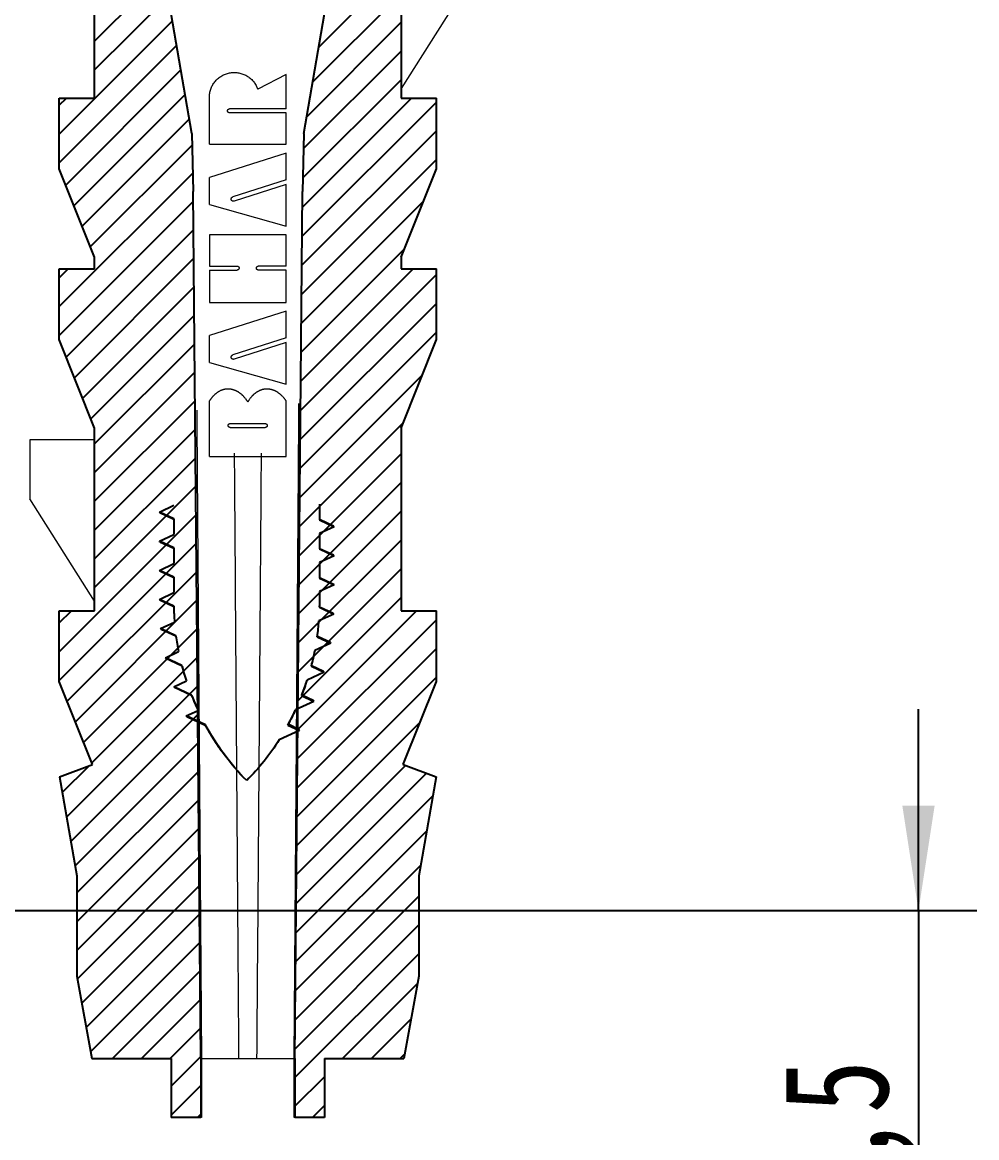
# Model space of a CAD drawing. Header units: millimetres. Extents: x 15 to 334, y 2 to 223.
# Drawn here: x 142.82 to 159.21, y 84.23 to 103.39 of the extents above; entities that cross this region are included whole.
import ezdxf

# ---------------------------------------------------------------- set-up
doc = ezdxf.new("R2010")
doc.units = ezdxf.units.MM
doc.layers.add('HATCH', color=56, linetype='Continuous')
doc.layers.add('SLD-0', color=179, linetype='Continuous')
doc.layers.add('PART', color=179, linetype='Continuous', lineweight=15)
doc.styles.add('SLDTEXTSTYLE0', font='TXT', dxfattribs={"width": 0.75})
doc.dimstyles.new('SLDDIMSTYLE2', dxfattribs={"dimtxt": 1.8, "dimasz": 1.8, "dimexe": 0, "dimexo": 0.0625, "dimgap": 0.45, "dimtad": 2, "dimdec": 1, "dimrnd": 1e-09, "dimzin": 12, "dimdsep": 46, "dimtxsty": 'SLDTEXTSTYLE0', "dimsah": 1, "dimcen": 0.09, "dimadec": 0, "dimazin": 3, "dimtfac": 1, "dimtmove": 0, "dimatfit": 0, "dimfxl": 0, "dimfrac": 2, "dimtolj": 1, "dimtzin": 12, "dimarcsym": 0})

# ---------------------------------------------------------------- blocks, each defined once
blk = doc.blocks.new('_D_18')
at = {"layer": 'SLD-0'}
for p, q in [((158.209, 88.132), (158.209, 91.593)), ((140.678, 88.132), (159.209, 88.132)), ((158.209, 88.132), (158.209, 81.775)), ((141.056, 81.775), (159.209, 81.775)), ((158.209, 81.775), (158.209, 78.313))]:
    blk.add_line(p, q, dxfattribs=at)
for points in [[(158.209, 88.132), (158.486, 89.932), (157.932, 89.932)], [(158.209, 81.775), (157.932, 79.975), (158.486, 79.975)]]:
    blk.add_solid(points, dxfattribs=at)
at = {"layer": 'SLD-0', "insert": (155.888, 81.894, 0.1), "char_height": 1.8, "attachment_point": 1, "rotation": 90, "style": 'SLDTEXTSTYLE0'}
blk.add_mtext('11,5', dxfattribs=at)

msp = doc.modelspace()

# ---------------------------------------------------------------- hatches: boundary and pattern name
at = {"layer": 'HATCH'}
h = msp.add_hatch(dxfattribs=at)
h.set_pattern_fill('ANSI31', color=2, scale=0.11, style=0)
edge = h.paths.add_edge_path(flags=0)
edge.add_line((145.728, 101.48), (145.749, 100.481))
edge.add_line((145.749, 100.481), (145.88, 85.591))
edge.add_line((145.88, 85.591), (145.88, 84.579))
edge.add_line((145.88, 84.579), (145.374, 84.579))
edge.add_line((145.374, 84.579), (145.374, 85.591))
edge.add_line((145.374, 85.591), (144.008, 85.591))
edge.add_line((144.008, 85.591), (143.755, 87.008))
edge.add_line((143.755, 87.008), (143.755, 88.729))
edge.add_line((143.755, 88.729), (143.454, 90.432))
edge.add_line((143.454, 90.432), (144.023, 90.639))
edge.add_line((144.023, 90.639), (143.451, 92.068))
edge.add_line((143.451, 92.068), (143.451, 93.283))
edge.add_line((143.451, 93.283), (144.059, 93.283))
edge.add_line((144.059, 93.283), (144.059, 93.447))
edge.add_line((144.059, 93.447), (144.059, 96.217))
edge.add_line((144.059, 96.217), (144.059, 96.42))
edge.add_line((144.059, 96.42), (143.451, 97.938))
edge.add_line((143.451, 97.938), (143.451, 99.152))
edge.add_line((143.451, 99.152), (144.059, 99.152))
edge.add_line((144.059, 99.152), (144.059, 99.355))
edge.add_line((144.059, 99.355), (143.451, 100.873))
edge.add_line((143.451, 100.873), (143.451, 102.087))
edge.add_line((143.451, 102.087), (144.059, 102.087))
edge.add_line((144.059, 102.087), (144.059, 105.224))
edge.add_line((144.059, 105.224), (143.451, 106.742))
edge.add_line((143.451, 106.742), (143.451, 107.957))
edge.add_line((143.451, 107.957), (144.059, 107.957))
edge.add_line((144.059, 107.957), (144.059, 108.159))
edge.add_line((144.059, 108.159), (143.451, 109.677))
edge.add_line((143.451, 109.677), (143.704, 111.903))
edge.add_line((143.704, 111.903), (143.704, 114.811))
edge.add_line((143.704, 114.811), (142.541, 115.445))
edge.add_line((142.541, 115.445), (142.541, 115.648))
edge.add_line((142.541, 115.648), (143.694, 115.648))
edge.add_spline(control_points=[(143.694, 115.648), (143.904, 115.648), (144.054, 115.501), (144.059, 115.291)], knot_values=[0, 0, 0, 0, 1, 1, 1, 1], weights=[1, 0.809532, 0.809532, 1], degree=3, periodic=0)
edge.add_line((144.059, 115.291), (144.155, 110.588))
edge.add_line((144.155, 110.588), (145.728, 101.48))
h = msp.add_hatch(dxfattribs=at)
h.set_pattern_fill('ANSI31', color=2, scale=0.11, style=0)
edge = h.paths.add_edge_path(flags=0)
edge.add_line((147.651, 101.48), (147.631, 100.481))
edge.add_line((147.631, 100.481), (147.499, 85.591))
edge.add_line((147.499, 85.591), (147.499, 84.579))
edge.add_line((147.499, 84.579), (148.005, 84.579))
edge.add_line((148.005, 84.579), (148.005, 85.591))
edge.add_line((148.005, 85.591), (149.372, 85.591))
edge.add_line((149.372, 85.591), (149.625, 87.008))
edge.add_line((149.625, 87.008), (149.625, 88.729))
edge.add_line((149.625, 88.729), (149.925, 90.432))
edge.add_line((149.925, 90.432), (149.356, 90.639))
edge.add_line((149.356, 90.639), (149.928, 92.068))
edge.add_line((149.928, 92.068), (149.928, 93.283))
edge.add_line((149.928, 93.283), (149.321, 93.283))
edge.add_line((149.321, 93.283), (149.321, 96.42))
edge.add_line((149.321, 96.42), (149.928, 97.938))
edge.add_line((149.928, 97.938), (149.928, 99.152))
edge.add_line((149.928, 99.152), (149.321, 99.152))
edge.add_line((149.321, 99.152), (149.321, 99.355))
edge.add_line((149.321, 99.355), (149.928, 100.873))
edge.add_line((149.928, 100.873), (149.928, 102.087))
edge.add_line((149.928, 102.087), (149.321, 102.087))
edge.add_line((149.321, 102.087), (149.321, 102.252))
edge.add_line((149.321, 102.252), (149.321, 105.022))
edge.add_line((149.321, 105.022), (149.321, 105.224))
edge.add_line((149.321, 105.224), (149.928, 106.742))
edge.add_line((149.928, 106.742), (149.928, 107.957))
edge.add_line((149.928, 107.957), (149.321, 107.957))
edge.add_line((149.321, 107.957), (149.321, 108.159))
edge.add_line((149.321, 108.159), (149.928, 109.677))
edge.add_line((149.928, 109.677), (149.675, 111.903))
edge.add_line((149.675, 111.903), (149.675, 114.811))
edge.add_line((149.675, 114.811), (150.839, 115.445))
edge.add_line((150.839, 115.445), (150.839, 115.648))
edge.add_line((150.839, 115.648), (149.685, 115.648))
edge.add_spline(control_points=[(149.685, 115.648), (149.475, 115.648), (149.325, 115.501), (149.321, 115.291)], knot_values=[0, 0, 0, 0, 1, 1, 1, 1], weights=[1, 0.809532, 0.809532, 1], degree=3, periodic=0)
edge.add_line((149.321, 115.291), (149.225, 110.588))
edge.add_line((149.225, 110.588), (147.651, 101.48))

# ---------------------------------------------------------------- linework, layer by layer
for p, q in [((145.728, 101.48), (144.155, 110.588)), ((147.651, 101.48), (149.225, 110.588)), ((144.059, 102.087), (144.059, 105.224)), ((149.321, 105.022), (149.321, 102.252)), ((149.321, 102.252), (149.321, 102.087)), ((143.451, 100.873), (143.451, 102.087)), ((143.451, 102.087), (144.059, 102.087)), ((149.321, 102.087), (149.928, 102.087)), ((149.928, 100.873), (149.928, 102.087)), ((145.728, 101.48), (145.749, 100.481)), ((147.651, 101.48), (147.631, 100.481)), ((144.059, 99.355), (143.451, 100.873)), ((149.321, 99.355), (149.928, 100.873)), ((145.88, 85.591), (145.749, 100.481)), ((147.499, 85.591), (147.631, 100.481)), ((144.059, 99.152), (144.059, 99.355)), ((149.321, 99.355), (149.321, 99.152)), ((143.451, 97.938), (143.451, 99.152)), ((143.451, 99.152), (144.059, 99.152)), ((149.321, 99.152), (149.928, 99.152)), ((149.928, 97.938), (149.928, 99.152)), ((144.059, 96.42), (143.451, 97.938)), ((149.321, 96.42), (149.928, 97.938)), ((144.059, 96.217), (144.059, 96.42)), ((149.321, 96.42), (149.321, 93.283)), ((144.059, 93.447), (144.059, 96.217)), ((143.451, 92.068), (143.451, 93.283)), ((143.451, 93.283), (144.059, 93.283)), ((144.059, 93.283), (144.059, 93.447)), ((149.321, 93.283), (149.928, 93.283)), ((149.928, 92.068), (149.928, 93.283)), ((144.023, 90.639), (143.451, 92.068)), ((149.356, 90.639), (149.928, 92.068)), ((143.454, 90.432), (144.023, 90.639)), ((149.356, 90.639), (149.925, 90.432)), ((143.454, 90.432), (143.755, 88.729)), ((149.925, 90.432), (149.625, 88.729)), ((143.755, 88.729), (143.755, 87.008)), ((149.625, 88.729), (149.625, 87.008)), ((143.755, 87.008), (144.008, 85.591)), ((149.625, 87.008), (149.372, 85.591)), ((144.008, 85.591), (145.374, 85.591)), ((145.374, 85.591), (145.374, 84.579)), ((145.88, 85.591), (145.88, 84.579)), ((147.499, 85.591), (147.499, 84.579)), ((148.005, 85.591), (149.372, 85.591)), ((148.005, 85.591), (148.005, 84.579)), ((145.88, 84.579), (145.374, 84.579)), ((148.005, 84.579), (147.499, 84.579))]:
    msp.add_line(p, q, dxfattribs=at)
at = {"layer": 'PART', "color": 179, "linetype": 'Continuous'}
for p, q in [((145.728, 101.48), (144.155, 110.588)), ((145.728, 101.48), (144.155, 110.588)), ((147.651, 101.48), (149.225, 110.588)), ((147.651, 101.48), (149.225, 110.588)), ((144.059, 102.087), (144.059, 105.224)), ((144.059, 102.087), (144.059, 105.224)), ((149.321, 105.224), (149.321, 102.087)), ((149.321, 105.022), (149.321, 102.252)), ((150.434, 104.01), (149.321, 102.252)), ((146.243, 102.469), (146.258, 102.477)), ((146.258, 102.477), (146.274, 102.485)), ((146.274, 102.485), (146.291, 102.493)), ((146.291, 102.493), (146.307, 102.499)), ((146.307, 102.499), (146.324, 102.505)), ((146.324, 102.505), (146.341, 102.51)), ((146.341, 102.51), (146.359, 102.515)), ((146.359, 102.515), (146.376, 102.519)), ((146.376, 102.519), (146.394, 102.522)), ((146.394, 102.522), (146.412, 102.524)), ((146.412, 102.524), (146.43, 102.525)), ((146.43, 102.525), (146.448, 102.526)), ((146.448, 102.526), (146.466, 102.526)), ((146.466, 102.526), (146.483, 102.525)), ((146.483, 102.525), (146.501, 102.524)), ((146.501, 102.524), (146.519, 102.521)), ((146.519, 102.521), (146.537, 102.518)), ((146.537, 102.518), (146.554, 102.515)), ((146.554, 102.515), (146.572, 102.51)), ((146.572, 102.51), (146.589, 102.505)), ((146.589, 102.505), (146.606, 102.499)), ((146.606, 102.499), (146.622, 102.492)), ((146.622, 102.492), (146.639, 102.485)), ((146.639, 102.485), (146.655, 102.477)), ((146.655, 102.477), (146.671, 102.468)), ((147.348, 102.492), (146.859, 102.237)), ((147.348, 101.901), (147.348, 102.492)), ((146.066, 102.271), (146.074, 102.288)), ((146.074, 102.288), (146.082, 102.303)), ((146.082, 102.303), (146.091, 102.319)), ((146.091, 102.319), (146.101, 102.334)), ((146.101, 102.334), (146.111, 102.349)), ((146.111, 102.349), (146.121, 102.363)), ((146.121, 102.363), (146.133, 102.377)), ((146.133, 102.377), (146.145, 102.391)), ((146.145, 102.391), (146.157, 102.403)), ((146.157, 102.403), (146.17, 102.416)), ((146.17, 102.416), (146.184, 102.428)), ((146.184, 102.428), (146.198, 102.439)), ((146.198, 102.439), (146.212, 102.449)), ((146.212, 102.449), (146.227, 102.459)), ((146.227, 102.459), (146.243, 102.469)), ((146.671, 102.468), (146.686, 102.459)), ((146.686, 102.459), (146.701, 102.449)), ((146.701, 102.449), (146.715, 102.438)), ((146.715, 102.438), (146.729, 102.427)), ((146.729, 102.427), (146.743, 102.415)), ((146.743, 102.415), (146.756, 102.403)), ((146.756, 102.403), (146.768, 102.39)), ((146.768, 102.39), (146.78, 102.377)), ((146.78, 102.377), (146.791, 102.363)), ((146.791, 102.363), (146.802, 102.349)), ((146.802, 102.349), (146.812, 102.334)), ((146.812, 102.334), (146.822, 102.319)), ((146.822, 102.319), (146.831, 102.303)), ((146.831, 102.303), (146.839, 102.287)), ((146.839, 102.287), (146.846, 102.271)), ((146.031, 102.115), (146.032, 102.133)), ((146.031, 102.097), (146.031, 102.115)), ((146.031, 102.079), (146.031, 102.097)), ((146.032, 102.133), (146.033, 102.151)), ((146.033, 102.151), (146.036, 102.168)), ((146.036, 102.168), (146.039, 102.186)), ((146.039, 102.186), (146.043, 102.203)), ((146.043, 102.203), (146.048, 102.221)), ((146.048, 102.221), (146.053, 102.238)), ((146.053, 102.238), (146.059, 102.255)), ((146.059, 102.255), (146.066, 102.271)), ((146.846, 102.271), (146.853, 102.254)), ((146.853, 102.254), (146.859, 102.237)), ((149.321, 102.252), (149.321, 102.087)), ((143.451, 102.087), (144.059, 102.087)), ((143.451, 102.087), (144.059, 102.087)), ((143.451, 100.873), (143.451, 102.087)), ((143.451, 100.873), (143.451, 102.087)), ((146.032, 102.061), (146.031, 102.079)), ((146.032, 101.296), (146.032, 102.061)), ((149.321, 102.087), (149.928, 102.087)), ((149.321, 102.087), (149.928, 102.087)), ((149.928, 100.873), (149.928, 102.087)), ((149.928, 100.873), (149.928, 102.087)), ((146.34, 101.869), (146.341, 101.871)), ((146.34, 101.868), (146.34, 101.869)), ((146.34, 101.866), (146.34, 101.868)), ((146.34, 101.865), (146.34, 101.866)), ((146.341, 101.864), (146.34, 101.865)), ((146.341, 101.875), (146.342, 101.876)), ((146.341, 101.873), (146.341, 101.875)), ((146.341, 101.872), (146.341, 101.873)), ((146.341, 101.871), (146.341, 101.872)), ((146.341, 101.862), (146.341, 101.864)), ((146.341, 101.861), (146.341, 101.862)), ((146.341, 101.859), (146.341, 101.861)), ((146.342, 101.858), (146.341, 101.859)), ((146.342, 101.879), (146.343, 101.88)), ((146.342, 101.877), (146.342, 101.879)), ((146.342, 101.876), (146.342, 101.877)), ((146.342, 101.857), (146.342, 101.858)), ((146.342, 101.855), (146.342, 101.857)), ((146.343, 101.854), (146.342, 101.855)), ((146.343, 101.88), (146.344, 101.881)), ((146.344, 101.853), (146.343, 101.854)), ((146.344, 101.883), (146.345, 101.884)), ((146.344, 101.881), (146.344, 101.883)), ((146.344, 101.852), (146.344, 101.853)), ((146.345, 101.85), (146.344, 101.852)), ((146.345, 101.884), (146.346, 101.885)), ((146.346, 101.849), (146.345, 101.85)), ((146.346, 101.886), (146.347, 101.887)), ((146.346, 101.885), (146.346, 101.886)), ((146.346, 101.848), (146.346, 101.849)), ((146.347, 101.847), (146.346, 101.848)), ((146.347, 101.887), (146.348, 101.888)), ((146.348, 101.846), (146.347, 101.847)), ((146.348, 101.888), (146.349, 101.889)), ((146.349, 101.845), (146.348, 101.846)), ((146.349, 101.889), (146.35, 101.89)), ((146.35, 101.844), (146.349, 101.845)), ((146.35, 101.89), (146.351, 101.891)), ((146.351, 101.843), (146.35, 101.844)), ((146.351, 101.891), (146.352, 101.892)), ((146.352, 101.842), (146.351, 101.843)), ((146.352, 101.892), (146.353, 101.893)), ((146.353, 101.841), (146.352, 101.842)), ((146.353, 101.893), (146.354, 101.894)), ((146.354, 101.84), (146.353, 101.841)), ((146.354, 101.894), (146.355, 101.895)), ((146.355, 101.839), (146.354, 101.84)), ((146.355, 101.895), (146.356, 101.896)), ((146.356, 101.838), (146.355, 101.839)), ((146.356, 101.896), (146.358, 101.896)), ((146.358, 101.838), (146.356, 101.838)), ((146.358, 101.896), (146.359, 101.897)), ((146.359, 101.837), (146.358, 101.838)), ((146.359, 101.897), (146.36, 101.898)), ((146.36, 101.836), (146.359, 101.837)), ((146.36, 101.898), (146.361, 101.898)), ((146.361, 101.836), (146.36, 101.836)), ((146.361, 101.898), (146.363, 101.899)), ((146.363, 101.835), (146.361, 101.836)), ((146.363, 101.899), (146.364, 101.899)), ((146.364, 101.835), (146.363, 101.835)), ((146.364, 101.899), (146.365, 101.9)), ((146.365, 101.835), (146.364, 101.835)), ((146.365, 101.9), (146.367, 101.9)), ((146.367, 101.834), (146.365, 101.835)), ((146.367, 101.9), (146.368, 101.9)), ((146.368, 101.834), (146.367, 101.834)), ((146.368, 101.9), (146.37, 101.9)), ((146.37, 101.834), (146.368, 101.834)), ((146.37, 101.9), (146.371, 101.9)), ((146.371, 101.834), (146.37, 101.834)), ((146.371, 101.9), (146.372, 101.901)), ((146.372, 101.834), (146.371, 101.834)), ((146.372, 101.901), (146.374, 101.901)), ((146.374, 101.834), (146.372, 101.834)), ((147.348, 101.901), (146.374, 101.901)), ((147.348, 101.834), (146.374, 101.834)), ((147.348, 101.296), (147.348, 101.834)), ((145.728, 101.48), (145.749, 100.481)), ((145.728, 101.48), (145.749, 100.481)), ((147.651, 101.48), (147.631, 100.481)), ((147.651, 101.48), (147.631, 100.481)), ((146.032, 101.296), (147.348, 101.296)), ((147.348, 101.142), (146.032, 100.721)), ((147.348, 100.684), (147.348, 101.142)), ((144.059, 99.355), (143.451, 100.873)), ((144.059, 99.355), (143.451, 100.873)), ((149.321, 99.355), (149.928, 100.873)), ((149.321, 99.355), (149.928, 100.873)), ((146.032, 100.258), (146.032, 100.721)), ((147.348, 100.684), (146.431, 100.389)), ((147.348, 100.602), (146.455, 100.315)), ((147.348, 99.889), (147.348, 100.602)), ((145.88, 85.591), (145.749, 100.481)), ((145.88, 85.591), (145.749, 100.481)), ((146.407, 100.367), (146.408, 100.369)), ((146.408, 100.369), (146.409, 100.37)), ((146.409, 100.37), (146.41, 100.372)), ((146.41, 100.372), (146.411, 100.373)), ((146.411, 100.375), (146.412, 100.376)), ((146.411, 100.373), (146.411, 100.375)), ((146.412, 100.376), (146.414, 100.377)), ((146.414, 100.377), (146.415, 100.378)), ((146.415, 100.378), (146.416, 100.38)), ((146.416, 100.38), (146.417, 100.381)), ((146.417, 100.381), (146.418, 100.382)), ((146.418, 100.382), (146.42, 100.383)), ((146.42, 100.383), (146.421, 100.384)), ((146.421, 100.384), (146.422, 100.385)), ((146.422, 100.385), (146.424, 100.386)), ((146.424, 100.386), (146.425, 100.387)), ((146.425, 100.387), (146.427, 100.387)), ((146.427, 100.387), (146.428, 100.388)), ((146.428, 100.388), (146.43, 100.389)), ((146.43, 100.389), (146.431, 100.389)), ((147.499, 85.591), (147.631, 100.481)), ((147.499, 85.591), (147.631, 100.481)), ((146.032, 100.258), (147.348, 99.889)), ((146.404, 100.354), (146.405, 100.356)), ((146.404, 100.352), (146.404, 100.354)), ((146.404, 100.351), (146.404, 100.352)), ((146.404, 100.349), (146.404, 100.351)), ((146.405, 100.347), (146.404, 100.349)), ((146.405, 100.361), (146.406, 100.362)), ((146.405, 100.359), (146.405, 100.361)), ((146.405, 100.358), (146.405, 100.359)), ((146.405, 100.356), (146.405, 100.358)), ((146.405, 100.346), (146.405, 100.347)), ((146.405, 100.344), (146.405, 100.346)), ((146.406, 100.343), (146.405, 100.344)), ((146.406, 100.364), (146.407, 100.366)), ((146.406, 100.362), (146.406, 100.364)), ((146.406, 100.341), (146.406, 100.343)), ((146.406, 100.339), (146.406, 100.341)), ((146.407, 100.338), (146.406, 100.339)), ((146.407, 100.366), (146.407, 100.367)), ((146.408, 100.336), (146.407, 100.338)), ((146.408, 100.335), (146.408, 100.336)), ((146.409, 100.333), (146.408, 100.335)), ((146.41, 100.332), (146.409, 100.333)), ((146.411, 100.33), (146.41, 100.332)), ((146.412, 100.329), (146.411, 100.33)), ((146.413, 100.328), (146.412, 100.329)), ((146.414, 100.326), (146.413, 100.328)), ((146.415, 100.325), (146.414, 100.326)), ((146.416, 100.324), (146.415, 100.325)), ((146.418, 100.323), (146.416, 100.324)), ((146.419, 100.322), (146.418, 100.323)), ((146.42, 100.321), (146.419, 100.322)), ((146.422, 100.32), (146.42, 100.321)), ((146.423, 100.319), (146.422, 100.32)), ((146.424, 100.318), (146.423, 100.319)), ((146.426, 100.317), (146.424, 100.318)), ((146.427, 100.316), (146.426, 100.317)), ((146.429, 100.316), (146.427, 100.316)), ((146.431, 100.315), (146.429, 100.316)), ((146.432, 100.315), (146.431, 100.315)), ((146.434, 100.314), (146.432, 100.315)), ((146.435, 100.314), (146.434, 100.314)), ((146.437, 100.313), (146.435, 100.314)), ((146.439, 100.313), (146.437, 100.313)), ((146.44, 100.313), (146.439, 100.313)), ((146.442, 100.313), (146.44, 100.313)), ((146.444, 100.313), (146.442, 100.313)), ((146.446, 100.313), (146.444, 100.313)), ((146.447, 100.313), (146.446, 100.313)), ((146.449, 100.313), (146.447, 100.313)), ((146.451, 100.314), (146.449, 100.313)), ((146.452, 100.314), (146.451, 100.314)), ((146.454, 100.314), (146.452, 100.314)), ((146.455, 100.315), (146.454, 100.314)), ((146.032, 99.739), (146.032, 99.2)), ((147.348, 99.739), (146.032, 99.739)), ((147.348, 99.2), (147.348, 99.739)), ((144.059, 99.152), (144.059, 99.355)), ((144.059, 99.152), (144.059, 99.355)), ((149.321, 99.355), (149.321, 99.152)), ((149.321, 99.355), (149.321, 99.152)), ((143.451, 99.152), (144.059, 99.152)), ((143.451, 99.152), (144.059, 99.152)), ((143.451, 97.938), (143.451, 99.152)), ((143.451, 97.938), (143.451, 99.152)), ((146.032, 99.2), (146.506, 99.2)), ((146.032, 99.133), (146.032, 98.575)), ((146.032, 99.133), (146.506, 99.133)), ((146.506, 99.2), (146.507, 99.2)), ((146.507, 99.133), (146.506, 99.133)), ((146.507, 99.2), (146.509, 99.2)), ((146.509, 99.133), (146.507, 99.133)), ((146.509, 99.2), (146.51, 99.199)), ((146.51, 99.133), (146.509, 99.133)), ((146.51, 99.199), (146.511, 99.199)), ((146.511, 99.133), (146.51, 99.133)), ((146.511, 99.199), (146.513, 99.199)), ((146.513, 99.133), (146.511, 99.133)), ((146.513, 99.199), (146.514, 99.199)), ((146.514, 99.134), (146.513, 99.133)), ((146.514, 99.199), (146.516, 99.198)), ((146.516, 99.134), (146.514, 99.134)), ((146.516, 99.198), (146.517, 99.198)), ((146.517, 99.135), (146.516, 99.134)), ((146.517, 99.198), (146.518, 99.197)), ((146.518, 99.135), (146.517, 99.135)), ((146.518, 99.197), (146.52, 99.197)), ((146.52, 99.136), (146.518, 99.135)), ((146.52, 99.197), (146.521, 99.196)), ((146.521, 99.136), (146.52, 99.136)), ((146.521, 99.196), (146.522, 99.195)), ((146.522, 99.137), (146.521, 99.136)), ((146.522, 99.195), (146.523, 99.195)), ((146.523, 99.137), (146.522, 99.137)), ((146.523, 99.195), (146.524, 99.194)), ((146.524, 99.138), (146.523, 99.137)), ((146.524, 99.194), (146.526, 99.193)), ((146.526, 99.139), (146.524, 99.138)), ((146.526, 99.193), (146.527, 99.192)), ((146.527, 99.14), (146.526, 99.139)), ((146.527, 99.192), (146.528, 99.192)), ((146.528, 99.141), (146.527, 99.14)), ((146.528, 99.192), (146.529, 99.191)), ((146.529, 99.142), (146.528, 99.141)), ((146.529, 99.191), (146.53, 99.19)), ((146.53, 99.143), (146.529, 99.142)), ((146.53, 99.19), (146.531, 99.189)), ((146.531, 99.144), (146.53, 99.143)), ((146.531, 99.189), (146.532, 99.187)), ((146.532, 99.145), (146.531, 99.144)), ((146.532, 99.187), (146.533, 99.186)), ((146.533, 99.146), (146.532, 99.145)), ((146.533, 99.186), (146.533, 99.185)), ((146.533, 99.185), (146.534, 99.184)), ((146.534, 99.148), (146.533, 99.147)), ((146.533, 99.147), (146.533, 99.146)), ((146.534, 99.184), (146.535, 99.183)), ((146.535, 99.149), (146.534, 99.148)), ((146.535, 99.183), (146.536, 99.182)), ((146.536, 99.151), (146.535, 99.149)), ((146.536, 99.182), (146.536, 99.18)), ((146.536, 99.18), (146.537, 99.179)), ((146.537, 99.153), (146.536, 99.152)), ((146.536, 99.152), (146.536, 99.151)), ((146.537, 99.179), (146.537, 99.178)), ((146.537, 99.178), (146.538, 99.176)), ((146.538, 99.156), (146.537, 99.154)), ((146.537, 99.154), (146.537, 99.153)), ((146.538, 99.176), (146.538, 99.175)), ((146.538, 99.175), (146.539, 99.174)), ((146.539, 99.158), (146.538, 99.157)), ((146.538, 99.157), (146.538, 99.156)), ((146.539, 99.174), (146.539, 99.172)), ((146.539, 99.172), (146.539, 99.171)), ((146.539, 99.171), (146.539, 99.17)), ((146.539, 99.17), (146.539, 99.168)), ((146.539, 99.168), (146.539, 99.167)), ((146.539, 99.167), (146.539, 99.165)), ((146.539, 99.165), (146.539, 99.164)), ((146.539, 99.164), (146.539, 99.163)), ((146.539, 99.163), (146.539, 99.161)), ((146.539, 99.161), (146.539, 99.16)), ((146.539, 99.16), (146.539, 99.158)), ((146.836, 99.167), (146.837, 99.168)), ((146.836, 99.165), (146.836, 99.167)), ((146.837, 99.164), (146.836, 99.165)), ((146.837, 99.174), (146.838, 99.175)), ((146.837, 99.172), (146.837, 99.174)), ((146.837, 99.171), (146.837, 99.172)), ((146.837, 99.17), (146.837, 99.171)), ((146.837, 99.168), (146.837, 99.17)), ((146.837, 99.163), (146.837, 99.164)), ((146.837, 99.161), (146.837, 99.163)), ((146.837, 99.16), (146.837, 99.161)), ((146.837, 99.158), (146.837, 99.16)), ((146.838, 99.157), (146.837, 99.158)), ((146.838, 99.176), (146.839, 99.178)), ((146.838, 99.175), (146.838, 99.176)), ((146.838, 99.156), (146.838, 99.157)), ((146.839, 99.154), (146.838, 99.156)), ((146.839, 99.179), (146.84, 99.18)), ((146.839, 99.178), (146.839, 99.179)), ((146.839, 99.153), (146.839, 99.154)), ((146.84, 99.152), (146.839, 99.153)), ((146.84, 99.182), (146.841, 99.183)), ((146.84, 99.18), (146.84, 99.182)), ((146.84, 99.151), (146.84, 99.152)), ((146.841, 99.149), (146.84, 99.151)), ((146.841, 99.183), (146.842, 99.184)), ((146.842, 99.148), (146.841, 99.149)), ((146.842, 99.185), (146.843, 99.186)), ((146.842, 99.184), (146.842, 99.185)), ((146.842, 99.147), (146.842, 99.148)), ((146.843, 99.146), (146.842, 99.147)), ((146.843, 99.186), (146.844, 99.187)), ((146.844, 99.145), (146.843, 99.146)), ((146.844, 99.187), (146.845, 99.189)), ((146.845, 99.144), (146.844, 99.145)), ((146.845, 99.189), (146.846, 99.19)), ((146.846, 99.143), (146.845, 99.144)), ((146.846, 99.19), (146.847, 99.191)), ((146.847, 99.142), (146.846, 99.143)), ((146.847, 99.191), (146.848, 99.192)), ((146.848, 99.141), (146.847, 99.142)), ((146.848, 99.192), (146.849, 99.192)), ((146.849, 99.14), (146.848, 99.141)), ((146.849, 99.192), (146.85, 99.193)), ((146.85, 99.139), (146.849, 99.14)), ((146.85, 99.193), (146.851, 99.194)), ((146.851, 99.138), (146.85, 99.139)), ((146.851, 99.194), (146.853, 99.195)), ((146.853, 99.137), (146.851, 99.138)), ((146.853, 99.195), (146.854, 99.195)), ((146.854, 99.137), (146.853, 99.137)), ((146.854, 99.195), (146.855, 99.196)), ((146.855, 99.136), (146.854, 99.137)), ((146.855, 99.196), (146.856, 99.197)), ((146.856, 99.136), (146.855, 99.136)), ((146.856, 99.197), (146.858, 99.197)), ((146.858, 99.135), (146.856, 99.136)), ((146.858, 99.197), (146.859, 99.198)), ((146.859, 99.135), (146.858, 99.135)), ((146.859, 99.198), (146.86, 99.198)), ((146.86, 99.134), (146.859, 99.135)), ((146.86, 99.198), (146.862, 99.199)), ((146.862, 99.134), (146.86, 99.134)), ((146.862, 99.199), (146.863, 99.199)), ((146.863, 99.133), (146.862, 99.134)), ((146.863, 99.199), (146.864, 99.199)), ((146.864, 99.133), (146.863, 99.133)), ((146.864, 99.199), (146.866, 99.199)), ((146.866, 99.133), (146.864, 99.133)), ((146.866, 99.199), (146.867, 99.2)), ((146.867, 99.133), (146.866, 99.133)), ((146.867, 99.2), (146.869, 99.2)), ((146.869, 99.133), (146.867, 99.133)), ((146.869, 99.2), (146.87, 99.2)), ((146.87, 99.133), (146.869, 99.133)), ((147.348, 99.2), (146.87, 99.2)), ((147.348, 99.133), (146.87, 99.133)), ((147.348, 98.575), (147.348, 99.133)), ((149.321, 99.152), (149.928, 99.152)), ((149.321, 99.152), (149.928, 99.152)), ((149.928, 97.938), (149.928, 99.152)), ((149.928, 97.938), (149.928, 99.152)), ((146.032, 98.575), (147.348, 98.575)), ((147.348, 98.429), (146.032, 98.007)), ((147.348, 97.97), (147.348, 98.429)), ((144.059, 96.42), (143.451, 97.938)), ((144.059, 96.42), (143.451, 97.938)), ((146.032, 97.545), (146.032, 98.007)), ((147.348, 97.97), (146.431, 97.676)), ((147.348, 97.888), (146.455, 97.601)), ((147.348, 97.176), (147.348, 97.888)), ((149.321, 96.42), (149.928, 97.938)), ((149.321, 96.42), (149.928, 97.938)), ((146.032, 97.545), (147.348, 97.176)), ((146.404, 97.641), (146.405, 97.642)), ((146.404, 97.639), (146.404, 97.641)), ((146.404, 97.637), (146.404, 97.639)), ((146.404, 97.636), (146.404, 97.637)), ((146.405, 97.634), (146.404, 97.636)), ((146.405, 97.647), (146.406, 97.649)), ((146.405, 97.646), (146.405, 97.647)), ((146.405, 97.644), (146.405, 97.646)), ((146.405, 97.642), (146.405, 97.644)), ((146.405, 97.632), (146.405, 97.634)), ((146.405, 97.631), (146.405, 97.632)), ((146.406, 97.629), (146.405, 97.631)), ((146.406, 97.651), (146.407, 97.652)), ((146.406, 97.649), (146.406, 97.651)), ((146.406, 97.627), (146.406, 97.629)), ((146.406, 97.626), (146.406, 97.627)), ((146.407, 97.624), (146.406, 97.626)), ((146.407, 97.654), (146.408, 97.655)), ((146.407, 97.652), (146.407, 97.654)), ((146.408, 97.623), (146.407, 97.624)), ((146.408, 97.655), (146.409, 97.657)), ((146.408, 97.621), (146.408, 97.623)), ((146.409, 97.62), (146.408, 97.621)), ((146.409, 97.657), (146.41, 97.658)), ((146.41, 97.618), (146.409, 97.62)), ((146.41, 97.658), (146.411, 97.66)), ((146.411, 97.617), (146.41, 97.618)), ((146.411, 97.661), (146.412, 97.662)), ((146.411, 97.66), (146.411, 97.661)), ((146.412, 97.615), (146.411, 97.617)), ((146.412, 97.662), (146.414, 97.664)), ((146.413, 97.614), (146.412, 97.615)), ((146.414, 97.613), (146.413, 97.614)), ((146.414, 97.664), (146.415, 97.665)), ((146.415, 97.612), (146.414, 97.613)), ((146.415, 97.665), (146.416, 97.666)), ((146.416, 97.61), (146.415, 97.612)), ((146.416, 97.666), (146.417, 97.667)), ((146.418, 97.609), (146.416, 97.61)), ((146.417, 97.667), (146.418, 97.668)), ((146.418, 97.668), (146.42, 97.67)), ((146.419, 97.608), (146.418, 97.609)), ((146.42, 97.607), (146.419, 97.608)), ((146.42, 97.67), (146.421, 97.671)), ((146.422, 97.606), (146.42, 97.607)), ((146.421, 97.671), (146.422, 97.671)), ((146.422, 97.671), (146.424, 97.672)), ((146.423, 97.605), (146.422, 97.606)), ((146.424, 97.604), (146.423, 97.605)), ((146.424, 97.672), (146.425, 97.673)), ((146.426, 97.604), (146.424, 97.604)), ((146.425, 97.673), (146.427, 97.674)), ((146.427, 97.603), (146.426, 97.604)), ((146.427, 97.674), (146.428, 97.675)), ((146.429, 97.602), (146.427, 97.603)), ((146.428, 97.675), (146.43, 97.675)), ((146.431, 97.602), (146.429, 97.602)), ((146.43, 97.675), (146.431, 97.676)), ((146.432, 97.601), (146.431, 97.602)), ((146.434, 97.601), (146.432, 97.601)), ((146.435, 97.6), (146.434, 97.601)), ((146.437, 97.6), (146.435, 97.6)), ((146.439, 97.6), (146.437, 97.6)), ((146.44, 97.6), (146.439, 97.6)), ((146.442, 97.599), (146.44, 97.6)), ((146.444, 97.599), (146.442, 97.599)), ((146.446, 97.599), (146.444, 97.599)), ((146.447, 97.6), (146.446, 97.599)), ((146.449, 97.6), (146.447, 97.6)), ((146.451, 97.6), (146.449, 97.6)), ((146.452, 97.6), (146.451, 97.6)), ((146.454, 97.601), (146.452, 97.6)), ((146.455, 97.601), (146.454, 97.601)), ((146.056, 96.922), (146.052, 96.917)), ((146.06, 96.928), (146.056, 96.922)), ((146.065, 96.933), (146.06, 96.928)), ((146.069, 96.939), (146.065, 96.933)), ((146.073, 96.944), (146.069, 96.939)), ((146.078, 96.949), (146.073, 96.944)), ((146.082, 96.955), (146.078, 96.949)), ((146.087, 96.96), (146.082, 96.955)), ((146.091, 96.965), (146.087, 96.96)), ((146.1, 96.975), (146.091, 96.965)), ((146.11, 96.984), (146.1, 96.975)), ((146.115, 96.988), (146.11, 96.984)), ((146.119, 96.993), (146.115, 96.988)), ((146.124, 96.997), (146.119, 96.993)), ((146.129, 97.002), (146.124, 96.997)), ((146.134, 97.006), (146.129, 97.002)), ((146.139, 97.01), (146.134, 97.006)), ((146.149, 97.018), (146.139, 97.01)), ((146.159, 97.025), (146.149, 97.018)), ((146.164, 97.029), (146.159, 97.025)), ((146.17, 97.032), (146.164, 97.029)), ((146.175, 97.036), (146.17, 97.032)), ((146.18, 97.039), (146.175, 97.036)), ((146.185, 97.042), (146.18, 97.039)), ((146.19, 97.045), (146.185, 97.042)), ((146.196, 97.048), (146.19, 97.045)), ((146.201, 97.051), (146.196, 97.048)), ((146.206, 97.054), (146.201, 97.051)), ((146.212, 97.057), (146.206, 97.054)), ((146.217, 97.059), (146.212, 97.057)), ((146.223, 97.062), (146.217, 97.059)), ((146.228, 97.064), (146.223, 97.062)), ((146.234, 97.067), (146.228, 97.064)), ((146.239, 97.069), (146.234, 97.067)), ((146.245, 97.071), (146.239, 97.069)), ((146.25, 97.073), (146.245, 97.071)), ((146.256, 97.075), (146.25, 97.073)), ((146.262, 97.076), (146.256, 97.075)), ((146.267, 97.078), (146.262, 97.076)), ((146.273, 97.079), (146.267, 97.078)), ((146.278, 97.081), (146.273, 97.079)), ((146.284, 97.082), (146.278, 97.081)), ((146.29, 97.083), (146.284, 97.082)), ((146.295, 97.085), (146.29, 97.083)), ((146.301, 97.086), (146.295, 97.085)), ((146.307, 97.086), (146.301, 97.086)), ((146.313, 97.087), (146.307, 97.086)), ((146.318, 97.088), (146.313, 97.087)), ((146.324, 97.088), (146.318, 97.088)), ((146.33, 97.089), (146.324, 97.088)), ((146.335, 97.089), (146.33, 97.089)), ((146.341, 97.089), (146.335, 97.089)), ((146.347, 97.09), (146.341, 97.089)), ((146.353, 97.09), (146.347, 97.09)), ((146.358, 97.09), (146.353, 97.09)), ((146.364, 97.089), (146.358, 97.09)), ((146.37, 97.089), (146.364, 97.089)), ((146.376, 97.089), (146.37, 97.089)), ((146.381, 97.088), (146.376, 97.089)), ((146.387, 97.087), (146.381, 97.088)), ((146.393, 97.087), (146.387, 97.087)), ((146.399, 97.086), (146.393, 97.087)), ((146.404, 97.085), (146.399, 97.086)), ((146.41, 97.084), (146.404, 97.085)), ((146.416, 97.083), (146.41, 97.084)), ((146.422, 97.081), (146.416, 97.083)), ((146.427, 97.08), (146.422, 97.081)), ((146.433, 97.078), (146.427, 97.08)), ((146.439, 97.077), (146.433, 97.078)), ((146.444, 97.075), (146.439, 97.077)), ((146.45, 97.073), (146.444, 97.075)), ((146.456, 97.071), (146.45, 97.073)), ((146.461, 97.069), (146.456, 97.071)), ((146.467, 97.067), (146.461, 97.069)), ((146.473, 97.065), (146.467, 97.067)), ((146.478, 97.063), (146.473, 97.065)), ((146.484, 97.06), (146.478, 97.063)), ((146.489, 97.058), (146.484, 97.06)), ((146.495, 97.055), (146.489, 97.058)), ((146.5, 97.052), (146.495, 97.055)), ((146.506, 97.049), (146.5, 97.052)), ((146.511, 97.046), (146.506, 97.049)), ((146.517, 97.043), (146.511, 97.046)), ((146.522, 97.04), (146.517, 97.043)), ((146.527, 97.037), (146.522, 97.04)), ((146.533, 97.033), (146.527, 97.037)), ((146.538, 97.03), (146.533, 97.033)), ((146.549, 97.023), (146.538, 97.03)), ((146.554, 97.019), (146.549, 97.023)), ((146.559, 97.015), (146.554, 97.019)), ((146.564, 97.011), (146.559, 97.015)), ((146.57, 97.007), (146.564, 97.011)), ((146.575, 97.003), (146.57, 97.007)), ((146.58, 96.999), (146.575, 97.003)), ((146.585, 96.994), (146.58, 96.999)), ((146.59, 96.99), (146.585, 96.994)), ((146.595, 96.985), (146.59, 96.99)), ((146.6, 96.981), (146.595, 96.985)), ((146.605, 96.976), (146.6, 96.981)), ((146.61, 96.971), (146.605, 96.976)), ((146.615, 96.966), (146.61, 96.971)), ((146.619, 96.961), (146.615, 96.966)), ((146.624, 96.956), (146.619, 96.961)), ((146.629, 96.951), (146.624, 96.956)), ((146.633, 96.946), (146.629, 96.951)), ((146.643, 96.935), (146.633, 96.946)), ((146.652, 96.924), (146.643, 96.935)), ((146.656, 96.918), (146.652, 96.924)), ((146.726, 96.924), (146.721, 96.918)), ((146.73, 96.93), (146.726, 96.924)), ((146.734, 96.935), (146.73, 96.93)), ((146.738, 96.941), (146.734, 96.935)), ((146.743, 96.946), (146.738, 96.941)), ((146.747, 96.951), (146.743, 96.946)), ((146.752, 96.956), (146.747, 96.951)), ((146.756, 96.961), (146.752, 96.956)), ((146.761, 96.966), (146.756, 96.961)), ((146.765, 96.971), (146.761, 96.966)), ((146.77, 96.976), (146.765, 96.971)), ((146.775, 96.981), (146.77, 96.976)), ((146.78, 96.985), (146.775, 96.981)), ((146.784, 96.99), (146.78, 96.985)), ((146.789, 96.994), (146.784, 96.99)), ((146.794, 96.999), (146.789, 96.994)), ((146.799, 97.003), (146.794, 96.999)), ((146.804, 97.007), (146.799, 97.003)), ((146.809, 97.011), (146.804, 97.007)), ((146.814, 97.015), (146.809, 97.011)), ((146.819, 97.019), (146.814, 97.015)), ((146.824, 97.023), (146.819, 97.019)), ((146.829, 97.027), (146.824, 97.023)), ((146.834, 97.03), (146.829, 97.027)), ((146.839, 97.034), (146.834, 97.03)), ((146.845, 97.037), (146.839, 97.034)), ((146.85, 97.04), (146.845, 97.037)), ((146.855, 97.043), (146.85, 97.04)), ((146.86, 97.046), (146.855, 97.043)), ((146.866, 97.049), (146.86, 97.046)), ((146.871, 97.052), (146.866, 97.049)), ((146.877, 97.055), (146.871, 97.052)), ((146.882, 97.058), (146.877, 97.055)), ((146.887, 97.06), (146.882, 97.058)), ((146.893, 97.063), (146.887, 97.06)), ((146.898, 97.065), (146.893, 97.063)), ((146.904, 97.067), (146.898, 97.065)), ((146.909, 97.069), (146.904, 97.067)), ((146.915, 97.071), (146.909, 97.069)), ((146.921, 97.073), (146.915, 97.071)), ((146.926, 97.075), (146.921, 97.073)), ((146.932, 97.077), (146.926, 97.075)), ((146.937, 97.079), (146.932, 97.077)), ((146.943, 97.08), (146.937, 97.079)), ((146.949, 97.081), (146.943, 97.08)), ((146.954, 97.083), (146.949, 97.081)), ((146.96, 97.084), (146.954, 97.083)), ((146.966, 97.085), (146.96, 97.084)), ((146.971, 97.086), (146.966, 97.085)), ((146.977, 97.087), (146.971, 97.086)), ((146.983, 97.087), (146.977, 97.087)), ((146.988, 97.088), (146.983, 97.087)), ((146.994, 97.089), (146.988, 97.088)), ((147, 97.089), (146.994, 97.089)), ((147.006, 97.089), (147, 97.089)), ((147.011, 97.09), (147.006, 97.089)), ((147.017, 97.09), (147.011, 97.09)), ((147.023, 97.09), (147.017, 97.09)), ((147.029, 97.089), (147.023, 97.09)), ((147.034, 97.089), (147.029, 97.089)), ((147.04, 97.089), (147.034, 97.089)), ((147.046, 97.088), (147.04, 97.089)), ((147.052, 97.088), (147.046, 97.088)), ((147.058, 97.087), (147.052, 97.088)), ((147.063, 97.086), (147.058, 97.087)), ((147.069, 97.085), (147.063, 97.086)), ((147.075, 97.084), (147.069, 97.085)), ((147.081, 97.083), (147.075, 97.084)), ((147.086, 97.082), (147.081, 97.083)), ((147.092, 97.081), (147.086, 97.082)), ((147.098, 97.079), (147.092, 97.081)), ((147.103, 97.078), (147.098, 97.079)), ((147.109, 97.076), (147.103, 97.078)), ((147.115, 97.074), (147.109, 97.076)), ((147.12, 97.073), (147.115, 97.074)), ((147.126, 97.071), (147.12, 97.073)), ((147.132, 97.068), (147.126, 97.071)), ((147.137, 97.066), (147.132, 97.068)), ((147.143, 97.064), (147.137, 97.066)), ((147.149, 97.062), (147.143, 97.064)), ((147.154, 97.059), (147.149, 97.062)), ((147.16, 97.057), (147.154, 97.059)), ((147.165, 97.054), (147.16, 97.057)), ((147.171, 97.051), (147.165, 97.054)), ((147.176, 97.048), (147.171, 97.051)), ((147.182, 97.045), (147.176, 97.048)), ((147.187, 97.042), (147.182, 97.045)), ((147.192, 97.039), (147.187, 97.042)), ((147.198, 97.035), (147.192, 97.039)), ((147.203, 97.032), (147.198, 97.035)), ((147.209, 97.028), (147.203, 97.032)), ((147.219, 97.021), (147.209, 97.028)), ((147.23, 97.013), (147.219, 97.021)), ((147.235, 97.009), (147.23, 97.013)), ((147.24, 97.005), (147.235, 97.009)), ((147.245, 97.001), (147.24, 97.005)), ((147.25, 96.997), (147.245, 97.001)), ((147.255, 96.992), (147.25, 96.997)), ((147.26, 96.988), (147.255, 96.992)), ((147.265, 96.983), (147.26, 96.988)), ((147.27, 96.979), (147.265, 96.983)), ((147.275, 96.974), (147.27, 96.979)), ((147.28, 96.969), (147.275, 96.974)), ((147.29, 96.959), (147.28, 96.969)), ((147.299, 96.949), (147.29, 96.959)), ((147.304, 96.944), (147.299, 96.949)), ((147.308, 96.938), (147.304, 96.944)), ((147.313, 96.933), (147.308, 96.938)), ((147.317, 96.927), (147.313, 96.933)), ((147.322, 96.922), (147.317, 96.927)), ((147.326, 96.916), (147.322, 96.922)), ((146.036, 96.893), (146.032, 96.887)), ((146.032, 95.931), (146.032, 96.887)), ((146.04, 96.899), (146.036, 96.893)), ((146.044, 96.905), (146.04, 96.899)), ((146.048, 96.911), (146.044, 96.905)), ((146.052, 96.917), (146.048, 96.911)), ((146.66, 96.913), (146.656, 96.918)), ((146.665, 96.907), (146.66, 96.913)), ((146.669, 96.901), (146.665, 96.907)), ((146.673, 96.895), (146.669, 96.901)), ((146.678, 96.889), (146.673, 96.895)), ((146.682, 96.883), (146.678, 96.889)), ((146.686, 96.876), (146.682, 96.883)), ((146.69, 96.87), (146.686, 96.876)), ((146.694, 96.876), (146.69, 96.87)), ((146.697, 96.883), (146.694, 96.876)), ((146.701, 96.889), (146.697, 96.883)), ((146.705, 96.895), (146.701, 96.889)), ((146.709, 96.901), (146.705, 96.895)), ((146.713, 96.907), (146.709, 96.901)), ((146.717, 96.913), (146.713, 96.907)), ((146.721, 96.918), (146.717, 96.913)), ((147.33, 96.91), (147.326, 96.916)), ((147.335, 96.904), (147.33, 96.91)), ((147.339, 96.898), (147.335, 96.904)), ((147.343, 96.892), (147.339, 96.898)), ((147.348, 96.886), (147.343, 96.892)), ((147.348, 95.931), (147.348, 96.886)), ((144.059, 93.283), (144.059, 96.42)), ((144.059, 96.217), (144.059, 96.42)), ((146.352, 96.471), (146.353, 96.472)), ((146.352, 96.469), (146.352, 96.471)), ((146.352, 96.468), (146.352, 96.469)), ((146.352, 96.466), (146.352, 96.468)), ((146.352, 96.465), (146.352, 96.466)), ((146.352, 96.464), (146.352, 96.465)), ((146.352, 96.462), (146.352, 96.464)), ((146.352, 96.461), (146.352, 96.462)), ((146.352, 96.459), (146.352, 96.461)), ((146.352, 96.458), (146.352, 96.459)), ((146.352, 96.457), (146.352, 96.458)), ((146.352, 96.455), (146.352, 96.457)), ((146.353, 96.454), (146.352, 96.455)), ((146.353, 96.473), (146.354, 96.475)), ((146.353, 96.472), (146.353, 96.473)), ((146.353, 96.453), (146.353, 96.454)), ((146.354, 96.451), (146.353, 96.453)), ((146.354, 96.476), (146.355, 96.477)), ((146.354, 96.475), (146.354, 96.476)), ((146.354, 96.45), (146.354, 96.451)), ((146.355, 96.449), (146.354, 96.45)), ((146.355, 96.478), (146.356, 96.48)), ((146.355, 96.477), (146.355, 96.478)), ((146.355, 96.447), (146.355, 96.449)), ((146.356, 96.446), (146.355, 96.447)), ((146.356, 96.48), (146.357, 96.481)), ((146.357, 96.445), (146.356, 96.446)), ((146.357, 96.481), (146.358, 96.482)), ((146.358, 96.444), (146.357, 96.445)), ((146.358, 96.483), (146.359, 96.484)), ((146.358, 96.482), (146.358, 96.483)), ((146.358, 96.443), (146.358, 96.444)), ((146.359, 96.442), (146.358, 96.443)), ((146.359, 96.484), (146.36, 96.485)), ((146.36, 96.44), (146.359, 96.442)), ((146.36, 96.485), (146.361, 96.486)), ((146.361, 96.439), (146.36, 96.44)), ((146.361, 96.486), (146.362, 96.487)), ((146.362, 96.438), (146.361, 96.439)), ((146.362, 96.487), (146.363, 96.488)), ((146.363, 96.438), (146.362, 96.438)), ((146.363, 96.488), (146.364, 96.489)), ((146.364, 96.437), (146.363, 96.438)), ((146.364, 96.489), (146.365, 96.49)), ((146.365, 96.436), (146.364, 96.437)), ((146.365, 96.49), (146.367, 96.491)), ((146.367, 96.435), (146.365, 96.436)), ((146.367, 96.491), (146.368, 96.492)), ((146.368, 96.434), (146.367, 96.435)), ((146.368, 96.492), (146.369, 96.492)), ((146.369, 96.434), (146.368, 96.434)), ((146.369, 96.492), (146.37, 96.493)), ((146.37, 96.433), (146.369, 96.434)), ((146.37, 96.493), (146.371, 96.493)), ((146.371, 96.432), (146.37, 96.433)), ((146.371, 96.493), (146.373, 96.494)), ((146.373, 96.432), (146.371, 96.432)), ((146.373, 96.494), (146.374, 96.494)), ((146.374, 96.431), (146.373, 96.432)), ((146.374, 96.494), (146.375, 96.495)), ((146.375, 96.431), (146.374, 96.431)), ((146.375, 96.495), (146.377, 96.495)), ((146.377, 96.43), (146.375, 96.431)), ((146.377, 96.495), (146.378, 96.496)), ((146.378, 96.43), (146.377, 96.43)), ((146.378, 96.496), (146.38, 96.496)), ((146.38, 96.43), (146.378, 96.43)), ((146.38, 96.496), (146.381, 96.496)), ((146.381, 96.43), (146.38, 96.43)), ((146.381, 96.496), (146.382, 96.496)), ((146.382, 96.429), (146.381, 96.43)), ((146.382, 96.496), (146.384, 96.496)), ((146.384, 96.429), (146.382, 96.429)), ((146.384, 96.496), (146.385, 96.496)), ((146.385, 96.429), (146.384, 96.429)), ((146.385, 96.496), (146.989, 96.496)), ((146.385, 96.429), (146.989, 96.429)), ((146.989, 96.496), (146.991, 96.496)), ((146.991, 96.429), (146.989, 96.429)), ((146.991, 96.496), (146.992, 96.496)), ((146.992, 96.429), (146.991, 96.429)), ((146.992, 96.496), (146.994, 96.496)), ((146.994, 96.43), (146.992, 96.429)), ((146.994, 96.496), (146.995, 96.496)), ((146.995, 96.43), (146.994, 96.43)), ((146.995, 96.496), (146.996, 96.496)), ((146.996, 96.43), (146.995, 96.43)), ((146.996, 96.496), (146.998, 96.495)), ((146.998, 96.43), (146.996, 96.43)), ((146.998, 96.495), (146.999, 96.495)), ((146.999, 96.431), (146.998, 96.43)), ((146.999, 96.495), (147, 96.494)), ((147, 96.431), (146.999, 96.431)), ((147, 96.494), (147.002, 96.494)), ((147.002, 96.432), (147, 96.431)), ((147.002, 96.494), (147.003, 96.493)), ((147.003, 96.432), (147.002, 96.432)), ((147.003, 96.493), (147.004, 96.493)), ((147.004, 96.433), (147.003, 96.432)), ((147.004, 96.493), (147.006, 96.492)), ((147.006, 96.434), (147.004, 96.433)), ((147.006, 96.492), (147.007, 96.492)), ((147.007, 96.434), (147.006, 96.434)), ((147.007, 96.492), (147.008, 96.491)), ((147.008, 96.435), (147.007, 96.434)), ((147.008, 96.491), (147.009, 96.49)), ((147.009, 96.436), (147.008, 96.435)), ((147.009, 96.49), (147.01, 96.489)), ((147.01, 96.437), (147.009, 96.436)), ((147.01, 96.489), (147.011, 96.488)), ((147.011, 96.438), (147.01, 96.437)), ((147.011, 96.488), (147.012, 96.487)), ((147.012, 96.438), (147.011, 96.438)), ((147.012, 96.487), (147.013, 96.486)), ((147.013, 96.439), (147.012, 96.438)), ((147.013, 96.486), (147.014, 96.485)), ((147.014, 96.44), (147.013, 96.439)), ((147.014, 96.485), (147.015, 96.484)), ((147.015, 96.442), (147.014, 96.44)), ((147.015, 96.484), (147.016, 96.483)), ((147.016, 96.443), (147.015, 96.442)), ((147.016, 96.483), (147.017, 96.482)), ((147.017, 96.444), (147.016, 96.443)), ((147.017, 96.482), (147.018, 96.481)), ((147.018, 96.445), (147.017, 96.444)), ((147.018, 96.481), (147.018, 96.48)), ((147.018, 96.48), (147.019, 96.478)), ((147.019, 96.447), (147.018, 96.446)), ((147.018, 96.446), (147.018, 96.445)), ((147.019, 96.478), (147.02, 96.477)), ((147.02, 96.449), (147.019, 96.447)), ((147.02, 96.477), (147.02, 96.476)), ((147.02, 96.476), (147.021, 96.475)), ((147.021, 96.451), (147.02, 96.45)), ((147.02, 96.45), (147.02, 96.449)), ((147.021, 96.475), (147.021, 96.473)), ((147.021, 96.473), (147.022, 96.472)), ((147.022, 96.454), (147.021, 96.453)), ((147.021, 96.453), (147.021, 96.451)), ((147.022, 96.472), (147.022, 96.471)), ((147.022, 96.471), (147.022, 96.469)), ((147.022, 96.469), (147.023, 96.468)), ((147.023, 96.458), (147.022, 96.457)), ((147.022, 96.457), (147.022, 96.455)), ((147.022, 96.455), (147.022, 96.454)), ((147.023, 96.468), (147.023, 96.466)), ((147.023, 96.466), (147.023, 96.465)), ((147.023, 96.465), (147.023, 96.464)), ((147.023, 96.464), (147.023, 96.462)), ((147.023, 96.462), (147.023, 96.461)), ((147.023, 96.461), (147.023, 96.459)), ((147.023, 96.459), (147.023, 96.458)), ((149.321, 96.42), (149.321, 93.283)), ((149.321, 96.42), (149.321, 93.283)), ((144.059, 96.217), (142.945, 96.217)), ((142.945, 96.217), (142.945, 95.205)), ((144.059, 93.447), (144.059, 96.217)), ((146.032, 95.931), (147.348, 95.931)), ((144.059, 93.447), (142.945, 95.205)), ((143.451, 93.283), (144.059, 93.283)), ((143.451, 93.283), (144.059, 93.283)), ((143.451, 92.068), (143.451, 93.283)), ((143.451, 92.068), (143.451, 93.283)), ((144.059, 93.283), (144.059, 93.447)), ((149.321, 93.283), (149.928, 93.283)), ((149.321, 93.283), (149.928, 93.283)), ((149.928, 92.068), (149.928, 93.283)), ((149.928, 92.068), (149.928, 93.283)), ((144.023, 90.639), (143.451, 92.068)), ((144.023, 90.639), (143.451, 92.068)), ((149.356, 90.639), (149.928, 92.068)), ((149.356, 90.639), (149.928, 92.068)), ((143.454, 90.432), (144.023, 90.639)), ((143.454, 90.432), (144.023, 90.639)), ((149.356, 90.639), (149.925, 90.432)), ((149.356, 90.639), (149.925, 90.432)), ((143.454, 90.432), (143.755, 88.729)), ((143.454, 90.432), (143.755, 88.729)), ((149.925, 90.432), (149.625, 88.729)), ((149.925, 90.432), (149.625, 88.729)), ((143.755, 88.729), (143.755, 87.008)), ((143.755, 88.729), (143.755, 87.008)), ((149.625, 88.729), (149.625, 87.008)), ((149.625, 88.729), (149.625, 87.008)), ((143.755, 87.008), (144.008, 85.591)), ((143.755, 87.008), (144.008, 85.591)), ((149.625, 87.008), (149.372, 85.591)), ((149.625, 87.008), (149.372, 85.591)), ((144.008, 85.591), (145.374, 85.591)), ((144.008, 85.591), (145.374, 85.591)), ((145.374, 85.591), (145.374, 84.579)), ((145.374, 85.591), (145.374, 84.579)), ((145.88, 85.591), (145.88, 84.579)), ((145.88, 85.591), (145.88, 84.579)), ((145.894, 85.591), (145.894, 84.579)), ((145.894, 85.591), (147.499, 85.591)), ((147.485, 84.579), (147.485, 85.591)), ((147.499, 85.591), (147.499, 84.579)), ((147.499, 85.591), (147.499, 84.579)), ((148.005, 85.591), (148.005, 84.579)), ((148.005, 85.591), (149.372, 85.591)), ((148.005, 85.591), (148.005, 84.579)), ((148.005, 85.591), (149.372, 85.591)), ((145.894, 84.579), (145.374, 84.579)), ((145.88, 84.579), (145.374, 84.579)), ((148.005, 84.579), (147.485, 84.579)), ((148.005, 84.579), (147.499, 84.579))]:
    msp.add_line(p, q, dxfattribs=at)
for points, knots in [([(147.485, 85.591), (147.498, 87.251), (147.522, 90.565), (147.55, 94.314), (147.565, 96.403), (147.568, 96.839)], [0, 0, 0, 0, 4.978163, 9.941543, 11.247432, 11.247432, 11.247432, 11.247432]), ([(145.812, 96.728), (145.815, 96.329), (145.83, 94.277), (145.857, 90.565), (145.882, 87.251), (145.894, 85.591)], [0, 0, 0, 0, 1.195131, 6.158511, 11.136674, 11.136674, 11.136674, 11.136674]), ([(146.538, 85.591), (146.526, 87.251), (146.501, 90.565), (146.476, 94.031), (146.463, 95.838), (146.462, 95.99)], [0, 0, 0, 0, 4.978163, 9.941543, 10.398914, 10.398914, 10.398914, 10.398914]), ([(146.918, 95.988), (146.917, 95.836), (146.904, 94.03), (146.878, 90.565), (146.854, 87.251), (146.841, 85.591)], [0, 0, 0, 0, 0.454824, 5.418204, 10.396367, 10.396367, 10.396367, 10.396367])]:
    msp.add_open_spline(points, degree=3, knots=knots, dxfattribs=at)
at = {"layer": 'SLD-0', "color": 179, "linetype": 'Continuous'}
for p, q in [((145.17, 94.976), (145.42, 95.093)), ((145.17, 94.976), (145.42, 95.093)), ((147.92, 95.11), (147.92, 94.843)), ((147.92, 95.11), (147.92, 94.843)), ((145.18, 94.967), (145.17, 94.976)), ((145.42, 94.86), (145.17, 94.976)), ((145.42, 94.86), (145.17, 94.976)), ((145.18, 94.967), (145.418, 94.855)), ((145.42, 94.86), (145.42, 94.593)), ((145.42, 94.86), (145.42, 94.593)), ((147.92, 94.843), (148.17, 94.726)), ((147.92, 94.843), (148.17, 94.726)), ((148.161, 94.735), (147.922, 94.847)), ((148.17, 94.726), (147.92, 94.61)), ((148.17, 94.726), (147.92, 94.61)), ((148.17, 94.726), (148.161, 94.735)), ((145.17, 94.476), (145.42, 94.593)), ((145.17, 94.476), (145.42, 94.593)), ((145.18, 94.467), (145.17, 94.476)), ((145.42, 94.36), (145.17, 94.476)), ((145.42, 94.36), (145.17, 94.476)), ((145.18, 94.467), (145.418, 94.355)), ((147.92, 94.61), (147.92, 94.343)), ((147.92, 94.61), (147.92, 94.343)), ((145.42, 94.36), (145.42, 94.093)), ((145.42, 94.36), (145.42, 94.093)), ((147.92, 94.343), (148.17, 94.226)), ((147.92, 94.343), (148.17, 94.226)), ((148.161, 94.235), (147.922, 94.347)), ((145.17, 93.976), (145.42, 94.093)), ((145.17, 93.976), (145.42, 94.093)), ((148.17, 94.226), (147.92, 94.11)), ((148.17, 94.226), (147.92, 94.11)), ((147.92, 94.11), (147.92, 93.843)), ((147.92, 94.11), (147.92, 93.843)), ((148.17, 94.226), (148.161, 94.235)), ((145.18, 93.967), (145.17, 93.976)), ((145.42, 93.86), (145.17, 93.976)), ((145.42, 93.86), (145.17, 93.976)), ((145.18, 93.967), (145.418, 93.855)), ((145.42, 93.86), (145.42, 93.593)), ((145.42, 93.86), (145.42, 93.593)), ((147.92, 93.843), (148.17, 93.726)), ((147.92, 93.843), (148.17, 93.726)), ((148.17, 93.726), (147.92, 93.61)), ((148.17, 93.726), (147.92, 93.61)), ((148.161, 93.735), (147.922, 93.847)), ((148.17, 93.726), (148.161, 93.735)), ((145.17, 93.476), (145.42, 93.593)), ((145.17, 93.476), (145.42, 93.593)), ((145.18, 93.467), (145.17, 93.476)), ((145.42, 93.36), (145.17, 93.476)), ((145.42, 93.36), (145.17, 93.476)), ((147.92, 93.61), (147.92, 93.365)), ((147.92, 93.61), (147.92, 93.365)), ((145.18, 93.467), (145.418, 93.355)), ((145.42, 93.354), (145.42, 93.36)), ((147.92, 93.347), (147.92, 93.342)), ((147.92, 93.342), (148.168, 93.226)), ((147.92, 93.342), (148.168, 93.226)), ((148.158, 93.235), (147.922, 93.346)), ((148.168, 93.226), (147.911, 93.107)), ((148.168, 93.226), (147.911, 93.107)), ((148.168, 93.226), (148.158, 93.235)), ((145.19, 92.976), (145.43, 93.088)), ((145.19, 92.976), (145.43, 93.088)), ((145.2, 92.968), (145.19, 92.976)), ((145.455, 92.853), (145.19, 92.976)), ((145.455, 92.853), (145.19, 92.976)), ((145.2, 92.968), (145.453, 92.849)), ((145.456, 92.847), (145.455, 92.853)), ((148.117, 92.726), (147.843, 92.599)), ((148.117, 92.726), (147.843, 92.599)), ((147.884, 92.841), (147.883, 92.835)), ((147.883, 92.835), (148.117, 92.726)), ((147.883, 92.835), (148.117, 92.726)), ((148.107, 92.736), (147.884, 92.841)), ((148.117, 92.726), (148.107, 92.736)), ((145.273, 92.476), (145.5, 92.582)), ((145.273, 92.476), (145.5, 92.582)), ((145.283, 92.468), (145.273, 92.476)), ((145.555, 92.344), (145.273, 92.476)), ((145.555, 92.344), (145.273, 92.476)), ((145.283, 92.468), (145.553, 92.341)), ((145.557, 92.339), (145.555, 92.344)), ((147.783, 92.336), (147.781, 92.329)), ((147.781, 92.329), (148.002, 92.226)), ((147.781, 92.329), (148.002, 92.226)), ((147.992, 92.238), (147.783, 92.336)), ((148.002, 92.226), (147.71, 92.09)), ((148.002, 92.226), (147.71, 92.09)), ((148.002, 92.226), (147.992, 92.238)), ((145.419, 91.976), (145.634, 92.077)), ((145.419, 91.976), (145.634, 92.077)), ((145.43, 91.967), (145.419, 91.976)), ((145.722, 91.835), (145.419, 91.976)), ((145.722, 91.835), (145.419, 91.976)), ((145.43, 91.967), (145.72, 91.831)), ((145.724, 91.829), (145.722, 91.835)), ((147.614, 91.824), (147.824, 91.726)), ((147.614, 91.824), (147.824, 91.726)), ((147.813, 91.74), (147.618, 91.833)), ((145.631, 91.476), (145.835, 91.571)), ((145.631, 91.476), (145.835, 91.571)), ((147.824, 91.726), (147.509, 91.579)), ((147.824, 91.726), (147.509, 91.579)), ((147.824, 91.726), (147.813, 91.74)), ((145.644, 91.466), (145.631, 91.476)), ((145.961, 91.322), (145.631, 91.476)), ((145.961, 91.322), (145.631, 91.476)), ((145.644, 91.466), (145.959, 91.318)), ((147.576, 91.226), (147.227, 91.064)), ((147.576, 91.226), (147.227, 91.064)), ((147.377, 91.319), (147.576, 91.226)), ((147.377, 91.319), (147.576, 91.226)), ((147.393, 91.326), (147.384, 91.331)), ((147.562, 91.245), (147.393, 91.326))]:
    msp.add_line(p, q, dxfattribs=at)
for centre, radius, start, end in [((149.18, 93.366), 3.76, 180.0982, 184.2361), ((149.182, 93.366), 3.762, 180.1829, 184.2353), ((144.275, 93.365), 3.645, 359.7285, 359.9999), ((144.273, 93.365), 3.648, 359.6413, 359.9998), ((143.948, 93.381), 3.973, 352.1025, 356.0377), ((143.951, 93.381), 3.97, 352.1893, 356.0385), ((149.584, 93.407), 4.166, 187.6488, 191.4188), ((149.586, 93.408), 4.168, 187.7252, 191.4182), ((143.594, 93.44), 4.332, 345.1526, 348.8068), ((143.596, 93.439), 4.33, 345.2465, 348.8074), ((149.871, 93.472), 4.461, 194.6431, 198.2289), ((149.872, 93.472), 4.462, 194.7176, 198.2286), ((143.39, 93.498), 4.544, 338.3864, 341.9517), ((143.391, 93.498), 4.543, 338.5014, 341.9519), ((149.98, 93.509), 4.576, 201.4632, 205.0563), ((149.98, 93.509), 4.576, 201.546, 205.0563), ((143.367, 93.507), 4.568, 338.39, 338.5048), ((143.384, 93.498), 4.55, 331.3781, 335.0545), ((143.383, 93.499), 4.551, 331.5475, 335.0541), ((149.925, 93.481), 4.514, 208.574, 208.6902), ((143.413, 93.482), 4.516, 331.3736, 331.5435)]:
    msp.add_arc(centre, radius, start, end, dxfattribs=at)
for points in [[(146.67, 90.365), (146.389, 90.645), (146.151, 90.973), (145.961, 91.322)], [(146.67, 90.365), (146.391, 90.643), (146.154, 90.968), (145.965, 91.314)], [(147.227, 91.064), (147.067, 90.812), (146.881, 90.575), (146.67, 90.365)], [(147.227, 91.064), (147.067, 90.812), (146.881, 90.575), (146.67, 90.365)]]:
    msp.add_open_spline(points, degree=3, dxfattribs=at)
msp.add_open_spline([(147.576, 91.226), (147.579, 91.232), (147.569, 91.24), (147.563, 91.244), (147.562, 91.245)], degree=3, knots=[0, 0, 0, 0, 0.01966015, 0.02352068, 0.02352068, 0.02352068, 0.02352068], dxfattribs=at)

# ---------------------------------------------------------------- dimensions: what is measured, and where the dimension line sits
at = {"layer": 'SLD-0'}
dim = msp.add_linear_dim(base=(158.209, 81.775), p1=(140.678, 88.132), p2=(141.056, 81.775), angle=90, dimstyle='SLDDIMSTYLE2', dxfattribs=at)
dim.commit()
dim.dimension.update_dxf_attribs({"geometry": '_D_18', "text_midpoint": (158.209, 84.953), "dimtype": 160})

doc.saveas('drawing.dxf')
